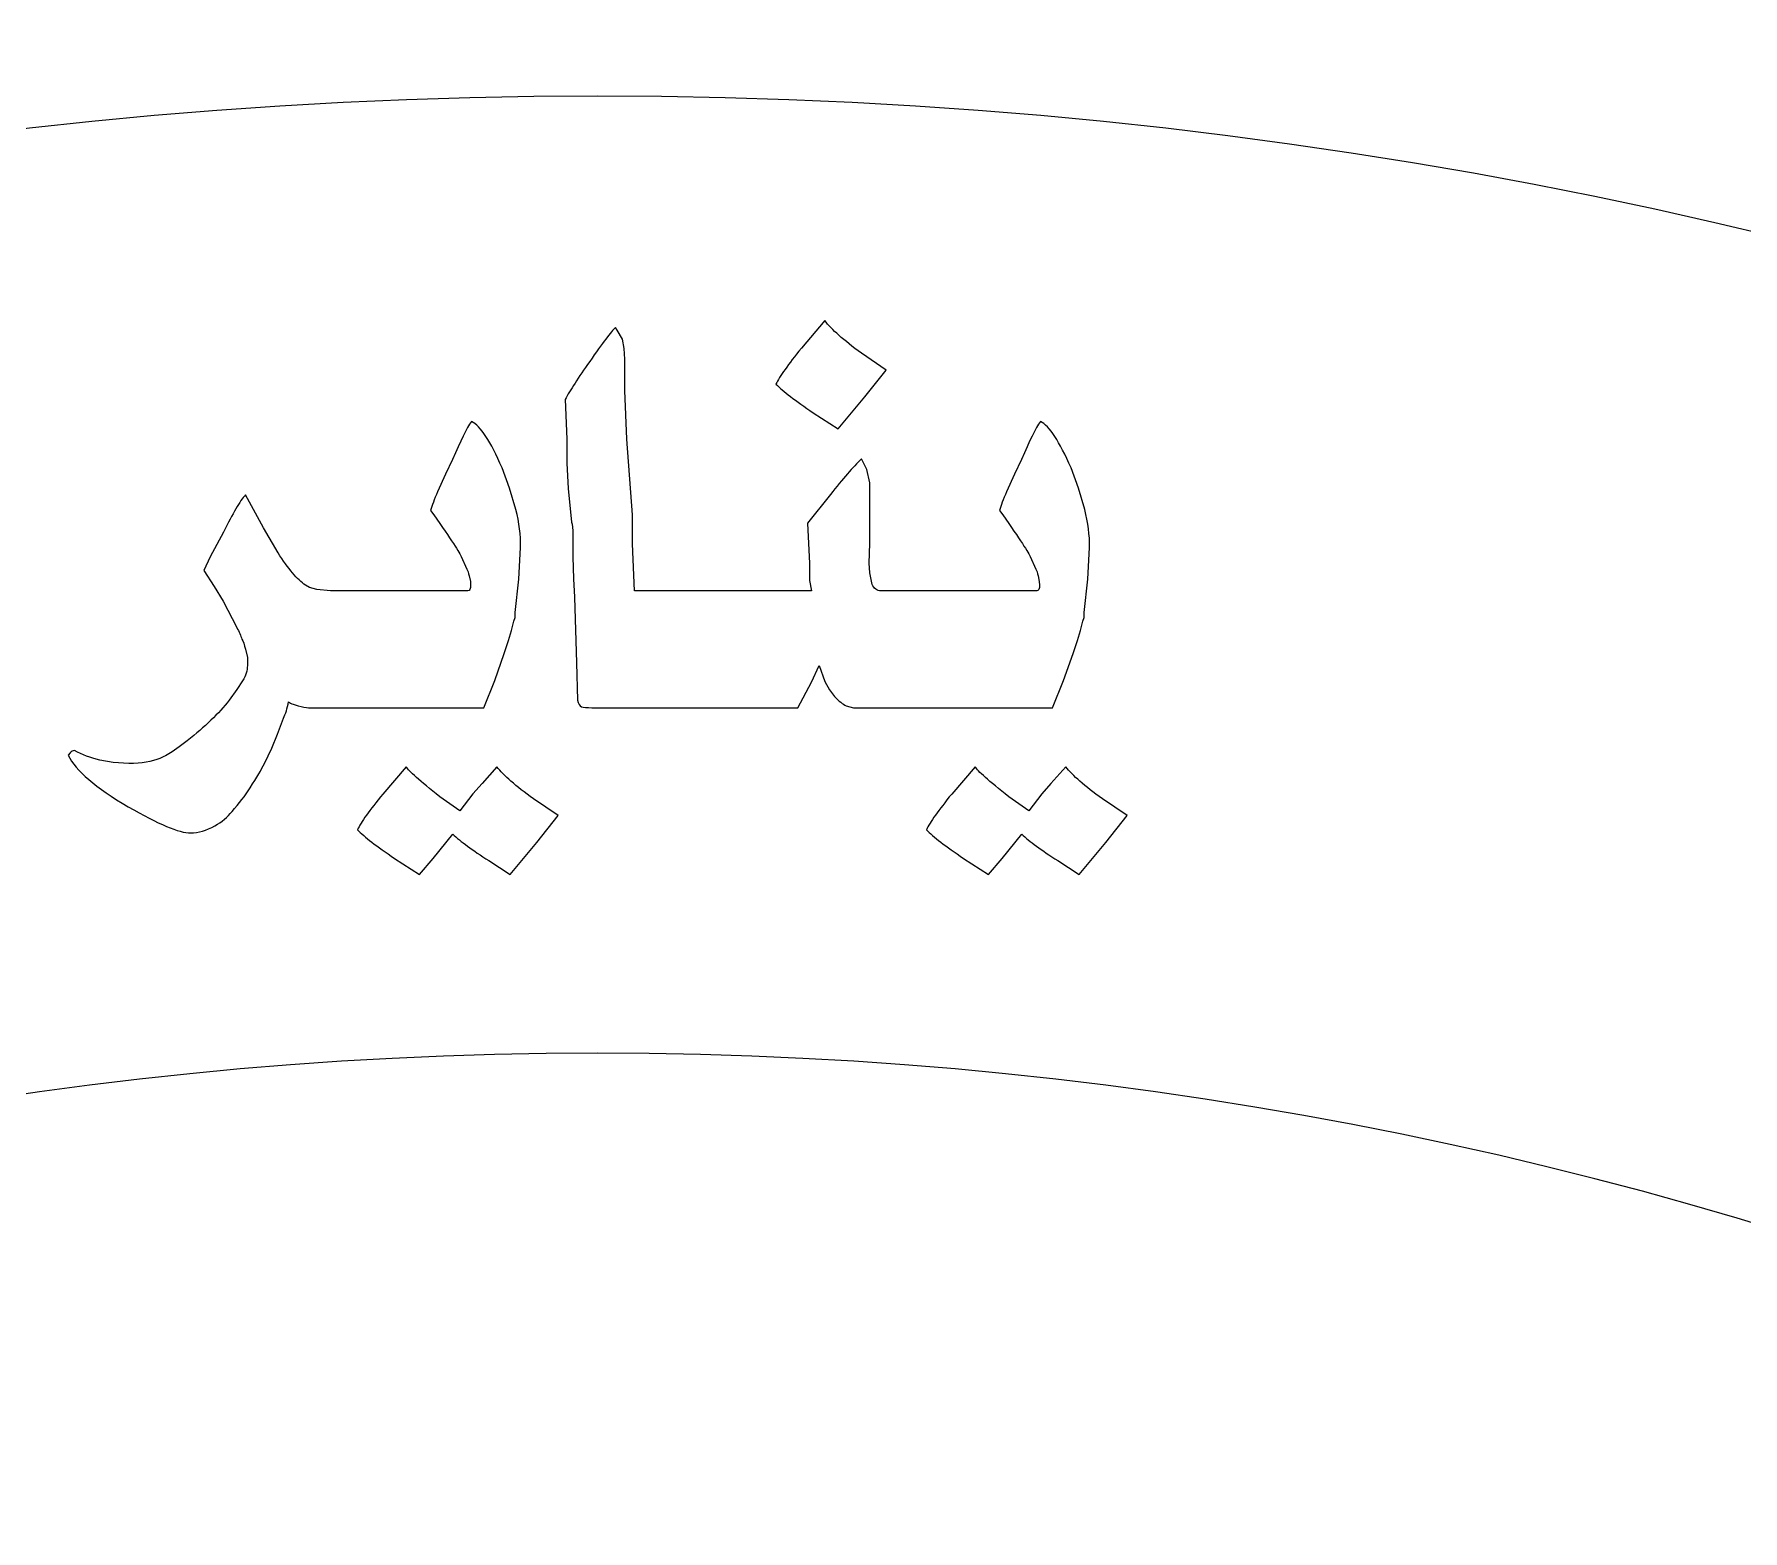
# Model space of a CAD drawing. Header units: millimetres. Extents: x -2159 to -1639, y -1602 to -453.
# Drawn here: x -1749.02 to -1724.93, y -835.24 to -814.14 of the extents above; entities that cross this region are included whole.
import ezdxf

# ---------------------------------------------------------------- set-up
doc = ezdxf.new("R2010")
doc.units = ezdxf.units.MM
doc.header["$MEASUREMENT"] = 0
doc.layers.add('Layer 1', color=7, linetype='Continuous')

msp = doc.modelspace()

# ---------------------------------------------------------------- linework, layer by layer
at = {"layer": 'Layer 1', "color": 250, "lineweight": 9}
for points, knots in [([(-1707.3702, -801.3175), (-1661.2961, -819.9329), (-1639.0364, -872.3735), (-1657.6515, -918.4475), (-1657.6515, -918.4475), (-1676.2666, -964.5215), (-1728.7073, -986.7814), (-1774.7816, -968.1663), (-1774.7816, -968.1663), (-1820.8557, -949.551), (-1843.1153, -897.1104), (-1824.5002, -851.0364), (-1824.5002, -851.0364), (-1805.8851, -804.9622), (-1753.4443, -782.7024), (-1707.3702, -801.3175)], [0, 0, 0, 0, 0.2, 0.2, 0.2, 0.2, 0.4, 0.4, 0.4, 0.4, 0.6, 0.6, 0.6, 0.6, 1, 1, 1, 1]), ([(-1712.4259, -813.8312), (-1673.2631, -829.6542), (-1654.3422, -874.2287), (-1670.1651, -913.3917), (-1670.1651, -913.3917), (-1685.988, -952.5545), (-1730.5627, -971.4753), (-1769.7257, -955.6525), (-1769.7257, -955.6525), (-1808.8886, -939.8299), (-1827.8095, -895.255), (-1811.9866, -856.0922), (-1811.9866, -856.0922), (-1796.1638, -816.9294), (-1751.5891, -798.0085), (-1712.4259, -813.8312)], [0, 0, 0, 0, 0.2, 0.2, 0.2, 0.2, 0.4, 0.4, 0.4, 0.4, 0.6, 0.6, 0.6, 0.6, 1, 1, 1, 1]), ([(-1741.0758, -815.0107), (-1702.5641, -815.0107), (-1671.3443, -846.2304), (-1671.3443, -884.742), (-1671.3443, -884.742), (-1671.3443, -923.2538), (-1702.5641, -954.4732), (-1741.0758, -954.4732), (-1741.0758, -954.4732), (-1779.5876, -954.4732), (-1810.8074, -923.2538), (-1810.8074, -884.742), (-1810.8074, -884.742), (-1810.8074, -846.2304), (-1779.5876, -815.0107), (-1741.0758, -815.0107)], [0, 0, 0, 0, 0.2, 0.2, 0.2, 0.2, 0.4, 0.4, 0.4, 0.4, 0.6, 0.6, 0.6, 0.6, 1, 1, 1, 1]), ([(-1734.1412, -821.3744), (-1734.1412, -821.3744), (-1734.1672, -821.8243), (-1734.1672, -821.8243), (-1734.1672, -821.8243), (-1734.1672, -821.8243), (-1734.2205, -822.2928), (-1734.2205, -822.2928), (-1734.2205, -822.2928), (-1734.2205, -822.2928), (-1734.2205, -822.3644), (-1734.2205, -822.3644), (-1734.2205, -822.3644), (-1734.2205, -822.3644), (-1734.2389, -822.4131), (-1734.2389, -822.4131), (-1734.2389, -822.4131), (-1734.2389, -822.4131), (-1734.2709, -822.5473), (-1734.2709, -822.5473), (-1734.2709, -822.5473), (-1734.2709, -822.5473), (-1734.3106, -822.6893), (-1734.3106, -822.6893), (-1734.3106, -822.6893), (-1734.3106, -822.6893), (-1734.3732, -822.8723), (-1734.3732, -822.8723), (-1734.3732, -822.8723), (-1734.3732, -822.8723), (-1734.5074, -823.2521), (-1734.5074, -823.2521), (-1734.5074, -823.2521), (-1734.5074, -823.2521), (-1734.6629, -823.635), (-1734.6629, -823.635), (-1734.6629, -823.635), (-1734.6629, -823.635), (-1736.3699, -823.635), (-1736.3699, -823.635), (-1736.3699, -823.635), (-1736.3699, -823.635), (-1736.4339, -823.635), (-1736.4339, -823.635), (-1736.4339, -823.635), (-1736.4339, -823.635), (-1737.3462, -823.635), (-1737.3462, -823.635), (-1737.3462, -823.635), (-1737.3462, -823.635), (-1737.4682, -823.635), (-1737.4682, -823.635), (-1737.4682, -823.635), (-1737.4682, -823.635), (-1737.5734, -823.6075), (-1737.5734, -823.6075), (-1737.5734, -823.6075), (-1737.6208, -823.5863), (-1737.6756, -823.5435), (-1737.7368, -823.4778), (-1737.7368, -823.4778), (-1737.7368, -823.4778), (-1737.8084, -823.3832), (-1737.8084, -823.3832), (-1737.8084, -823.3832), (-1737.8084, -823.3832), (-1737.8725, -823.2659), (-1737.8725, -823.2659), (-1737.8725, -823.2659), (-1737.8725, -823.2659), (-1737.9518, -823.0401), (-1737.9518, -823.0401), (-1737.9518, -823.0401), (-1737.9518, -823.0401), (-1738.0602, -823.2765), (-1738.0602, -823.2765), (-1738.0602, -823.2765), (-1738.0602, -823.2765), (-1738.2522, -823.635), (-1738.2522, -823.635), (-1738.2522, -823.635), (-1738.2522, -823.635), (-1739.0728, -823.635), (-1739.0728, -823.635), (-1739.0728, -823.635), (-1739.0728, -823.635), (-1739.1248, -823.635), (-1739.1248, -823.635), (-1739.1248, -823.635), (-1739.1248, -823.635), (-1741.1566, -823.635), (-1741.1566, -823.635), (-1741.1566, -823.635), (-1741.2283, -823.635), (-1741.277, -823.6303), (-1741.3045, -823.6213), (-1741.3045, -823.6213), (-1741.3305, -823.612), (-1741.3488, -823.5817), (-1741.3581, -823.5283), (-1741.3581, -823.5283), (-1741.3581, -823.5283), (-1741.3717, -823.005), (-1741.3717, -823.005), (-1741.3717, -823.005), (-1741.3717, -823.005), (-1741.402, -822.0761), (-1741.402, -822.0761), (-1741.402, -822.0761), (-1741.402, -822.0761), (-1741.416, -821.8167), (-1741.416, -821.8167), (-1741.416, -821.8167), (-1741.416, -821.8167), (-1741.4252, -821.5086), (-1741.4252, -821.5086), (-1741.4252, -821.5086), (-1741.4252, -821.5086), (-1741.4252, -821.4475), (-1741.4252, -821.4475), (-1741.4252, -821.4475), (-1741.4252, -821.4475), (-1741.4252, -821.3926), (-1741.4252, -821.3926), (-1741.4252, -821.3926), (-1741.4252, -821.3926), (-1741.4252, -821.2049), (-1741.4252, -821.2049), (-1741.4252, -821.2049), (-1741.4252, -821.1135), (-1741.4312, -821.0511), (-1741.4449, -821.0174), (-1741.4449, -821.0174), (-1741.4449, -821.0174), (-1741.4921, -820.5444), (-1741.4921, -820.5444), (-1741.4921, -820.5444), (-1741.4921, -820.5444), (-1741.5074, -820.1877), (-1741.5074, -820.1877), (-1741.5074, -820.1877), (-1741.5074, -820.1877), (-1741.5074, -819.8474), (-1741.5074, -819.8474), (-1741.5074, -819.8474), (-1741.5074, -819.8474), (-1741.5349, -819.2892), (-1741.5349, -819.2892), (-1741.5349, -819.2892), (-1741.4631, -819.1594), (-1741.3473, -818.981), (-1741.1871, -818.7538), (-1741.1871, -818.7538), (-1741.0071, -818.4913), (-1740.8851, -818.3311), (-1740.8225, -818.2718), (-1740.8225, -818.2718), (-1740.8225, -818.2718), (-1740.7981, -818.3114), (-1740.7981, -818.3114), (-1740.7981, -818.3114), (-1740.7981, -818.3114), (-1740.7263, -818.4364), (-1740.7263, -818.4364), (-1740.7263, -818.4364), (-1740.7263, -818.4364), (-1740.7021, -818.5707), (-1740.7021, -818.5707), (-1740.7021, -818.5707), (-1740.7021, -818.5707), (-1740.6928, -818.7217), (-1740.6928, -818.7217), (-1740.6928, -818.7217), (-1740.6928, -818.7217), (-1740.6928, -818.946), (-1740.6928, -818.946), (-1740.6928, -818.946), (-1740.6928, -818.946), (-1740.6928, -819.164), (-1740.6928, -819.164), (-1740.6928, -819.164), (-1740.6928, -819.164), (-1740.6654, -819.8504), (-1740.6654, -819.8504), (-1740.6654, -819.8504), (-1740.6654, -819.8504), (-1740.583, -820.9167), (-1740.583, -820.9167), (-1740.583, -820.9167), (-1740.583, -820.9167), (-1740.583, -821.1318), (-1740.583, -821.1318), (-1740.583, -821.1318), (-1740.583, -821.1318), (-1740.583, -821.3225), (-1740.583, -821.3225), (-1740.583, -821.3225), (-1740.583, -821.3225), (-1740.5557, -821.9875), (-1740.5557, -821.9875), (-1740.5557, -821.9875), (-1740.5557, -821.9875), (-1739.1248, -821.9875), (-1739.1248, -821.9875), (-1739.1248, -821.9875), (-1739.1248, -821.9875), (-1739.0728, -821.9875), (-1739.0728, -821.9875), (-1739.0728, -821.9875), (-1739.0728, -821.9875), (-1738.0615, -821.9875), (-1738.0615, -821.9875), (-1738.0615, -821.9875), (-1738.0615, -821.9875), (-1738.0905, -821.8396), (-1738.0905, -821.8396), (-1738.0905, -821.8396), (-1738.0905, -821.8396), (-1738.0905, -821.6032), (-1738.0905, -821.6032), (-1738.0905, -821.6032), (-1738.0905, -821.6032), (-1738.1181, -821.0328), (-1738.1181, -821.0328), (-1738.1181, -821.0328), (-1738.1181, -821.0328), (-1737.7946, -820.627), (-1737.7946, -820.627), (-1737.7946, -820.627), (-1737.6222, -820.4087), (-1737.4758, -820.2425), (-1737.3554, -820.1266), (-1737.3554, -820.1266), (-1737.3554, -820.1266), (-1737.2836, -820.2745), (-1737.2836, -820.2745), (-1737.2836, -820.2745), (-1737.2836, -820.2745), (-1737.2394, -820.4652), (-1737.2394, -820.4652), (-1737.2394, -820.4652), (-1737.2394, -820.4652), (-1737.2394, -820.7337), (-1737.2394, -820.7337), (-1737.2394, -820.7337), (-1737.2394, -820.7337), (-1737.2394, -821.0555), (-1737.2394, -821.0555), (-1737.2394, -821.0555), (-1737.2394, -821.0555), (-1737.2394, -821.3179), (-1737.2394, -821.3179), (-1737.2394, -821.3179), (-1737.2394, -821.3179), (-1737.2485, -821.5986), (-1737.2485, -821.5986), (-1737.2485, -821.5986), (-1737.2485, -821.5986), (-1737.2394, -821.7328), (-1737.2394, -821.7328), (-1737.2394, -821.7328), (-1737.2394, -821.7328), (-1737.212, -821.8762), (-1737.212, -821.8762), (-1737.212, -821.8762), (-1737.1951, -821.9387), (-1737.1572, -821.9753), (-1737.1007, -821.9875), (-1737.1007, -821.9875), (-1737.1007, -821.9875), (-1736.4339, -821.9875), (-1736.4339, -821.9875), (-1736.4339, -821.9875), (-1736.4339, -821.9875), (-1736.3699, -821.9875), (-1736.3699, -821.9875), (-1736.3699, -821.9875), (-1736.3699, -821.9875), (-1734.8872, -821.9875), (-1734.8872, -821.9875), (-1734.8872, -821.9875), (-1734.8598, -821.9875), (-1734.8475, -821.9601), (-1734.8475, -821.9067), (-1734.8475, -821.9067), (-1734.8475, -821.9067), (-1734.8507, -821.8548), (-1734.8507, -821.8548), (-1734.8507, -821.8548), (-1734.8507, -821.8548), (-1734.8689, -821.774), (-1734.8689, -821.774), (-1734.8689, -821.774), (-1734.8749, -821.7358), (-1734.8857, -821.704), (-1734.9008, -821.681), (-1734.9008, -821.681), (-1734.9008, -821.681), (-1734.9802, -821.5025), (-1734.9802, -821.5025), (-1734.9802, -821.5025), (-1735.0169, -821.4232), (-1735.1602, -821.2067), (-1735.4106, -820.8527), (-1735.4106, -820.8527), (-1735.3921, -820.7856), (-1735.3585, -820.6971), (-1735.3113, -820.5903), (-1735.3113, -820.5903), (-1735.3113, -820.5903), (-1735.2, -820.3417), (-1735.2, -820.3417), (-1735.2, -820.3417), (-1735.2, -820.3417), (-1735.1022, -820.1373), (-1735.1022, -820.1373), (-1735.1022, -820.1373), (-1734.9908, -819.8734), (-1734.9026, -819.6934), (-1734.8338, -819.5987), (-1734.8338, -819.5987), (-1734.7088, -819.6613), (-1734.5654, -819.8795), (-1734.4036, -820.2547), (-1734.4036, -820.2547), (-1734.4036, -820.2547), (-1734.2968, -820.5401), (-1734.2968, -820.5401), (-1734.2968, -820.5401), (-1734.2968, -820.5401), (-1734.2086, -820.839), (-1734.2086, -820.839), (-1734.2086, -820.839), (-1734.1626, -821.0266), (-1734.1412, -821.2049), (-1734.1412, -821.3744)], [0, 0, 0, 0, 0.0117647, 0.0117647, 0.0117647, 0.0117647, 0.0235294, 0.0235294, 0.0235294, 0.0235294, 0.0352941, 0.0352941, 0.0352941, 0.0352941, 0.0470588, 0.0470588, 0.0470588, 0.0470588, 0.0588235, 0.0588235, 0.0588235, 0.0588235, 0.0705882, 0.0705882, 0.0705882, 0.0705882, 0.0823529, 0.0823529, 0.0823529, 0.0823529, 0.0941176, 0.0941176, 0.0941176, 0.0941176, 0.1058824, 0.1058824, 0.1058824, 0.1058824, 0.1176471, 0.1176471, 0.1176471, 0.1176471, 0.1294118, 0.1294118, 0.1294118, 0.1294118, 0.1411765, 0.1411765, 0.1411765, 0.1411765, 0.1529412, 0.1529412, 0.1529412, 0.1529412, 0.1647059, 0.1647059, 0.1647059, 0.1647059, 0.1764706, 0.1764706, 0.1764706, 0.1764706, 0.1882353, 0.1882353, 0.1882353, 0.1882353, 0.2, 0.2, 0.2, 0.2, 0.2117647, 0.2117647, 0.2117647, 0.2117647, 0.2235294, 0.2235294, 0.2235294, 0.2235294, 0.2352941, 0.2352941, 0.2352941, 0.2352941, 0.2470588, 0.2470588, 0.2470588, 0.2470588, 0.2588235, 0.2588235, 0.2588235, 0.2588235, 0.2705882, 0.2705882, 0.2705882, 0.2705882, 0.2823529, 0.2823529, 0.2823529, 0.2823529, 0.2941176, 0.2941176, 0.2941176, 0.2941176, 0.3058824, 0.3058824, 0.3058824, 0.3058824, 0.3176471, 0.3176471, 0.3176471, 0.3176471, 0.3294118, 0.3294118, 0.3294118, 0.3294118, 0.3411765, 0.3411765, 0.3411765, 0.3411765, 0.3529412, 0.3529412, 0.3529412, 0.3529412, 0.3647059, 0.3647059, 0.3647059, 0.3647059, 0.3764706, 0.3764706, 0.3764706, 0.3764706, 0.3882353, 0.3882353, 0.3882353, 0.3882353, 0.4, 0.4, 0.4, 0.4, 0.4117647, 0.4117647, 0.4117647, 0.4117647, 0.4235294, 0.4235294, 0.4235294, 0.4235294, 0.4352941, 0.4352941, 0.4352941, 0.4352941, 0.4470588, 0.4470588, 0.4470588, 0.4470588, 0.4588235, 0.4588235, 0.4588235, 0.4588235, 0.4705882, 0.4705882, 0.4705882, 0.4705882, 0.4823529, 0.4823529, 0.4823529, 0.4823529, 0.4941176, 0.4941176, 0.4941176, 0.4941176, 0.5058824, 0.5058824, 0.5058824, 0.5058824, 0.5176471, 0.5176471, 0.5176471, 0.5176471, 0.5294118, 0.5294118, 0.5294118, 0.5294118, 0.5411765, 0.5411765, 0.5411765, 0.5411765, 0.5529412, 0.5529412, 0.5529412, 0.5529412, 0.5647059, 0.5647059, 0.5647059, 0.5647059, 0.5764706, 0.5764706, 0.5764706, 0.5764706, 0.5882353, 0.5882353, 0.5882353, 0.5882353, 0.6, 0.6, 0.6, 0.6, 0.6117647, 0.6117647, 0.6117647, 0.6117647, 0.6235294, 0.6235294, 0.6235294, 0.6235294, 0.6352941, 0.6352941, 0.6352941, 0.6352941, 0.6470588, 0.6470588, 0.6470588, 0.6470588, 0.6588235, 0.6588235, 0.6588235, 0.6588235, 0.6705882, 0.6705882, 0.6705882, 0.6705882, 0.6823529, 0.6823529, 0.6823529, 0.6823529, 0.6941176, 0.6941176, 0.6941176, 0.6941176, 0.7058824, 0.7058824, 0.7058824, 0.7058824, 0.7176471, 0.7176471, 0.7176471, 0.7176471, 0.7294118, 0.7294118, 0.7294118, 0.7294118, 0.7411765, 0.7411765, 0.7411765, 0.7411765, 0.7529412, 0.7529412, 0.7529412, 0.7529412, 0.7647059, 0.7647059, 0.7647059, 0.7647059, 0.7764706, 0.7764706, 0.7764706, 0.7764706, 0.7882353, 0.7882353, 0.7882353, 0.7882353, 0.8, 0.8, 0.8, 0.8, 0.8117647, 0.8117647, 0.8117647, 0.8117647, 0.8235294, 0.8235294, 0.8235294, 0.8235294, 0.8352941, 0.8352941, 0.8352941, 0.8352941, 0.8470588, 0.8470588, 0.8470588, 0.8470588, 0.8588235, 0.8588235, 0.8588235, 0.8588235, 0.8705882, 0.8705882, 0.8705882, 0.8705882, 0.8823529, 0.8823529, 0.8823529, 0.8823529, 0.8941176, 0.8941176, 0.8941176, 0.8941176, 0.9058824, 0.9058824, 0.9058824, 0.9058824, 0.9176471, 0.9176471, 0.9176471, 0.9176471, 0.9294118, 0.9294118, 0.9294118, 0.9294118, 0.9411765, 0.9411765, 0.9411765, 0.9411765, 0.9529412, 0.9529412, 0.9529412, 0.9529412, 0.9647059, 0.9647059, 0.9647059, 0.9647059, 0.9764706, 0.9764706, 0.9764706, 0.9764706, 1, 1, 1, 1]), ([(-1737.0105, -818.8743), (-1737.0105, -818.8743), (-1737.3096, -819.2526), (-1737.3096, -819.2526), (-1737.3096, -819.2526), (-1737.3096, -819.2526), (-1737.6848, -819.7024), (-1737.6848, -819.7024), (-1737.6848, -819.7024), (-1737.6848, -819.7024), (-1738.0387, -819.4768), (-1738.0387, -819.4768), (-1738.0387, -819.4768), (-1738.2888, -819.3059), (-1738.4627, -819.1716), (-1738.5618, -819.0725), (-1738.5618, -819.0725), (-1738.5115, -818.9643), (-1738.3911, -818.7949), (-1738.2034, -818.5646), (-1738.2034, -818.5646), (-1738.2034, -818.5646), (-1737.8725, -818.1771), (-1737.8725, -818.1771), (-1737.8725, -818.1771), (-1737.7796, -818.3007), (-1737.6085, -818.4532), (-1737.3584, -818.6362), (-1737.3584, -818.6362), (-1737.3584, -818.6362), (-1737.0105, -818.8743), (-1737.0105, -818.8743)], [0, 0, 0, 0, 0.1111111, 0.1111111, 0.1111111, 0.1111111, 0.2222222, 0.2222222, 0.2222222, 0.2222222, 0.3333333, 0.3333333, 0.3333333, 0.3333333, 0.4444444, 0.4444444, 0.4444444, 0.4444444, 0.5555556, 0.5555556, 0.5555556, 0.5555556, 0.6666667, 0.6666667, 0.6666667, 0.6666667, 0.7777778, 0.7777778, 0.7777778, 0.7777778, 1, 1, 1, 1]), ([(-1744.3921, -823.635), (-1744.3921, -823.635), (-1744.4531, -823.635), (-1744.4531, -823.635), (-1744.4531, -823.635), (-1744.4531, -823.635), (-1745.1501, -823.635), (-1745.1501, -823.635), (-1745.1501, -823.635), (-1745.1867, -823.635), (-1745.2356, -823.6259), (-1745.2981, -823.609), (-1745.2981, -823.609), (-1745.2981, -823.609), (-1745.3653, -823.5877), (-1745.3653, -823.5877), (-1745.3653, -823.5877), (-1745.3941, -823.5755), (-1745.417, -823.5648), (-1745.4323, -823.5526), (-1745.4323, -823.5526), (-1745.449, -823.6442), (-1745.4734, -823.7219), (-1745.504, -823.7844), (-1745.504, -823.7844), (-1745.504, -823.7844), (-1745.588, -824.0072), (-1745.588, -824.0072), (-1745.588, -824.0072), (-1745.588, -824.0072), (-1745.6686, -824.2071), (-1745.6686, -824.2071), (-1745.6686, -824.2071), (-1745.6686, -824.2071), (-1745.7724, -824.4221), (-1745.7724, -824.4221), (-1745.7724, -824.4221), (-1745.8106, -824.5045), (-1745.8776, -824.6189), (-1745.9738, -824.7638), (-1745.9738, -824.7638), (-1746.0457, -824.8766), (-1746.1294, -824.988), (-1746.2287, -825.098), (-1746.2287, -825.098), (-1746.291, -825.1787), (-1746.3721, -825.2458), (-1746.4697, -825.2993), (-1746.4697, -825.2993), (-1746.59, -825.3678), (-1746.7028, -825.4015), (-1746.8097, -825.4015), (-1746.8097, -825.4015), (-1746.9745, -825.4015), (-1747.2689, -825.2778), (-1747.6913, -825.0323), (-1747.6913, -825.0323), (-1748.149, -824.7638), (-1748.4313, -824.5228), (-1748.5379, -824.3062), (-1748.5379, -824.3062), (-1748.5379, -824.3062), (-1748.5106, -824.2696), (-1748.5106, -824.2696), (-1748.5106, -824.2696), (-1748.4937, -824.2529), (-1748.4723, -824.2421), (-1748.4479, -824.239), (-1748.4479, -824.239), (-1748.3413, -824.2986), (-1748.2223, -824.3428), (-1748.0941, -824.3734), (-1748.0941, -824.3734), (-1748.0941, -824.3734), (-1747.902, -824.4083), (-1747.902, -824.4083), (-1747.902, -824.4083), (-1747.902, -824.4083), (-1747.6823, -824.4221), (-1747.6823, -824.4221), (-1747.6823, -824.4221), (-1747.5007, -824.4221), (-1747.3558, -824.3976), (-1747.2476, -824.3503), (-1747.2476, -824.3503), (-1747.1972, -824.3322), (-1747.1393, -824.3017), (-1747.0736, -824.2573), (-1747.0736, -824.2573), (-1747.0736, -824.2573), (-1746.9745, -824.1887), (-1746.9745, -824.1887), (-1746.9745, -824.1887), (-1746.9745, -824.1887), (-1746.8586, -824.1003), (-1746.8586, -824.1003), (-1746.8586, -824.1003), (-1746.613, -823.9066), (-1746.4164, -823.7173), (-1746.2668, -823.5313), (-1746.2668, -823.5313), (-1746.2668, -823.5313), (-1746.1599, -823.3803), (-1746.1599, -823.3803), (-1746.1599, -823.3803), (-1746.1599, -823.3803), (-1746.079, -823.2552), (-1746.079, -823.2552), (-1746.079, -823.2552), (-1746.0348, -823.1835), (-1746.012, -823.1118), (-1746.012, -823.0401), (-1746.012, -823.0401), (-1746.012, -823.0401), (-1746.012, -822.9914), (-1746.012, -822.9914), (-1746.012, -822.9914), (-1746.012, -822.9914), (-1746.012, -822.9272), (-1746.012, -822.9272), (-1746.012, -822.9272), (-1746.012, -822.9272), (-1746.0394, -822.8113), (-1746.0394, -822.8113), (-1746.0394, -822.8113), (-1746.0547, -822.7457), (-1746.0713, -822.6984), (-1746.0898, -822.6679), (-1746.0898, -822.6679), (-1746.1049, -822.6207), (-1746.1294, -822.5657), (-1746.1629, -822.5032), (-1746.1629, -822.5032), (-1746.1629, -822.5032), (-1746.3552, -822.131), (-1746.3552, -822.131), (-1746.3552, -822.131), (-1746.3552, -822.131), (-1746.4787, -821.9265), (-1746.4787, -821.9265), (-1746.4787, -821.9265), (-1746.4787, -821.9265), (-1746.6252, -821.7023), (-1746.6252, -821.7023), (-1746.6252, -821.7023), (-1746.6252, -821.7023), (-1746.5352, -821.5102), (-1746.5352, -821.5102), (-1746.5352, -821.5102), (-1746.5352, -821.5102), (-1746.3476, -821.1608), (-1746.3476, -821.1608), (-1746.3476, -821.1608), (-1746.2194, -820.8954), (-1746.1173, -820.72), (-1746.0394, -820.6331), (-1746.0394, -820.6331), (-1746.0394, -820.6331), (-1745.7831, -821.0983), (-1745.7831, -821.0983), (-1745.7831, -821.0983), (-1745.7831, -821.0983), (-1745.5787, -821.4507), (-1745.5787, -821.4507), (-1745.5787, -821.4507), (-1745.4383, -821.6779), (-1745.3087, -821.829), (-1745.1927, -821.9067), (-1745.1927, -821.9067), (-1745.1927, -821.9067), (-1745.1348, -821.9387), (-1745.1348, -821.9387), (-1745.1348, -821.9387), (-1745.1348, -821.9387), (-1745.0327, -821.9694), (-1745.0327, -821.9694), (-1745.0327, -821.9694), (-1745.0327, -821.9694), (-1744.839, -821.9875), (-1744.839, -821.9875), (-1744.839, -821.9875), (-1744.839, -821.9875), (-1744.4531, -821.9875), (-1744.4531, -821.9875), (-1744.4531, -821.9875), (-1744.4531, -821.9875), (-1744.3921, -821.9875), (-1744.3921, -821.9875), (-1744.3921, -821.9875), (-1744.3921, -821.9875), (-1742.9064, -821.9875), (-1742.9064, -821.9875), (-1742.9064, -821.9875), (-1742.8788, -821.9875), (-1742.8667, -821.9601), (-1742.8667, -821.9067), (-1742.8667, -821.9067), (-1742.8667, -821.9067), (-1742.8697, -821.8548), (-1742.8697, -821.8548), (-1742.8697, -821.8548), (-1742.8697, -821.8548), (-1742.888, -821.774), (-1742.888, -821.774), (-1742.888, -821.774), (-1742.8941, -821.7358), (-1742.9048, -821.704), (-1742.92, -821.681), (-1742.92, -821.681), (-1742.92, -821.681), (-1742.9993, -821.5025), (-1742.9993, -821.5025), (-1742.9993, -821.5025), (-1743.0361, -821.4232), (-1743.1794, -821.2067), (-1743.4294, -820.8527), (-1743.4294, -820.8527), (-1743.4111, -820.7856), (-1743.3776, -820.6971), (-1743.3304, -820.5903), (-1743.3304, -820.5903), (-1743.3304, -820.5903), (-1743.2191, -820.3417), (-1743.2191, -820.3417), (-1743.2191, -820.3417), (-1743.2191, -820.3417), (-1743.1215, -820.1373), (-1743.1215, -820.1373), (-1743.1215, -820.1373), (-1743.01, -819.8734), (-1742.9216, -819.6934), (-1742.8528, -819.5987), (-1742.8528, -819.5987), (-1742.7277, -819.6613), (-1742.5844, -819.8795), (-1742.4227, -820.2547), (-1742.4227, -820.2547), (-1742.4227, -820.2547), (-1742.3159, -820.5401), (-1742.3159, -820.5401), (-1742.3159, -820.5401), (-1742.3159, -820.5401), (-1742.2274, -820.839), (-1742.2274, -820.839), (-1742.2274, -820.839), (-1742.1817, -821.0266), (-1742.1606, -821.2049), (-1742.1606, -821.3744), (-1742.1606, -821.3744), (-1742.1606, -821.3744), (-1742.1863, -821.8243), (-1742.1863, -821.8243), (-1742.1863, -821.8243), (-1742.1863, -821.8243), (-1742.2397, -822.2928), (-1742.2397, -822.2928), (-1742.2397, -822.2928), (-1742.2397, -822.2928), (-1742.2397, -822.3644), (-1742.2397, -822.3644), (-1742.2397, -822.3644), (-1742.2397, -822.3644), (-1742.2582, -822.4131), (-1742.2582, -822.4131), (-1742.2582, -822.4131), (-1742.2582, -822.4131), (-1742.2901, -822.5473), (-1742.2901, -822.5473), (-1742.2901, -822.5473), (-1742.2901, -822.5473), (-1742.3296, -822.6893), (-1742.3296, -822.6893), (-1742.3296, -822.6893), (-1742.3296, -822.6893), (-1742.3921, -822.8723), (-1742.3921, -822.8723), (-1742.3921, -822.8723), (-1742.3921, -822.8723), (-1742.5265, -823.2521), (-1742.5265, -823.2521), (-1742.5265, -823.2521), (-1742.5265, -823.2521), (-1742.6819, -823.635), (-1742.6819, -823.635), (-1742.6819, -823.635), (-1742.6819, -823.635), (-1744.3921, -823.635), (-1744.3921, -823.635)], [0, 0, 0, 0, 0.0136986, 0.0136986, 0.0136986, 0.0136986, 0.0273973, 0.0273973, 0.0273973, 0.0273973, 0.0410959, 0.0410959, 0.0410959, 0.0410959, 0.0547945, 0.0547945, 0.0547945, 0.0547945, 0.0684932, 0.0684932, 0.0684932, 0.0684932, 0.0821918, 0.0821918, 0.0821918, 0.0821918, 0.0958904, 0.0958904, 0.0958904, 0.0958904, 0.109589, 0.109589, 0.109589, 0.109589, 0.1232877, 0.1232877, 0.1232877, 0.1232877, 0.1369863, 0.1369863, 0.1369863, 0.1369863, 0.1506849, 0.1506849, 0.1506849, 0.1506849, 0.1643836, 0.1643836, 0.1643836, 0.1643836, 0.1780822, 0.1780822, 0.1780822, 0.1780822, 0.1917808, 0.1917808, 0.1917808, 0.1917808, 0.2054795, 0.2054795, 0.2054795, 0.2054795, 0.2191781, 0.2191781, 0.2191781, 0.2191781, 0.2328767, 0.2328767, 0.2328767, 0.2328767, 0.2465753, 0.2465753, 0.2465753, 0.2465753, 0.260274, 0.260274, 0.260274, 0.260274, 0.2739726, 0.2739726, 0.2739726, 0.2739726, 0.2876712, 0.2876712, 0.2876712, 0.2876712, 0.3013699, 0.3013699, 0.3013699, 0.3013699, 0.3150685, 0.3150685, 0.3150685, 0.3150685, 0.3287671, 0.3287671, 0.3287671, 0.3287671, 0.3424658, 0.3424658, 0.3424658, 0.3424658, 0.3561644, 0.3561644, 0.3561644, 0.3561644, 0.369863, 0.369863, 0.369863, 0.369863, 0.3835616, 0.3835616, 0.3835616, 0.3835616, 0.3972603, 0.3972603, 0.3972603, 0.3972603, 0.4109589, 0.4109589, 0.4109589, 0.4109589, 0.4246575, 0.4246575, 0.4246575, 0.4246575, 0.4383562, 0.4383562, 0.4383562, 0.4383562, 0.4520548, 0.4520548, 0.4520548, 0.4520548, 0.4657534, 0.4657534, 0.4657534, 0.4657534, 0.4794521, 0.4794521, 0.4794521, 0.4794521, 0.4931507, 0.4931507, 0.4931507, 0.4931507, 0.5068493, 0.5068493, 0.5068493, 0.5068493, 0.5205479, 0.5205479, 0.5205479, 0.5205479, 0.5342466, 0.5342466, 0.5342466, 0.5342466, 0.5479452, 0.5479452, 0.5479452, 0.5479452, 0.5616438, 0.5616438, 0.5616438, 0.5616438, 0.5753425, 0.5753425, 0.5753425, 0.5753425, 0.5890411, 0.5890411, 0.5890411, 0.5890411, 0.6027397, 0.6027397, 0.6027397, 0.6027397, 0.6164384, 0.6164384, 0.6164384, 0.6164384, 0.630137, 0.630137, 0.630137, 0.630137, 0.6438356, 0.6438356, 0.6438356, 0.6438356, 0.6575342, 0.6575342, 0.6575342, 0.6575342, 0.6712329, 0.6712329, 0.6712329, 0.6712329, 0.6849315, 0.6849315, 0.6849315, 0.6849315, 0.6986301, 0.6986301, 0.6986301, 0.6986301, 0.7123288, 0.7123288, 0.7123288, 0.7123288, 0.7260274, 0.7260274, 0.7260274, 0.7260274, 0.739726, 0.739726, 0.739726, 0.739726, 0.7534247, 0.7534247, 0.7534247, 0.7534247, 0.7671233, 0.7671233, 0.7671233, 0.7671233, 0.7808219, 0.7808219, 0.7808219, 0.7808219, 0.7945205, 0.7945205, 0.7945205, 0.7945205, 0.8082192, 0.8082192, 0.8082192, 0.8082192, 0.8219178, 0.8219178, 0.8219178, 0.8219178, 0.8356164, 0.8356164, 0.8356164, 0.8356164, 0.8493151, 0.8493151, 0.8493151, 0.8493151, 0.8630137, 0.8630137, 0.8630137, 0.8630137, 0.8767123, 0.8767123, 0.8767123, 0.8767123, 0.890411, 0.890411, 0.890411, 0.890411, 0.9041096, 0.9041096, 0.9041096, 0.9041096, 0.9178082, 0.9178082, 0.9178082, 0.9178082, 0.9315068, 0.9315068, 0.9315068, 0.9315068, 0.9452055, 0.9452055, 0.9452055, 0.9452055, 0.9589041, 0.9589041, 0.9589041, 0.9589041, 0.9726027, 0.9726027, 0.9726027, 0.9726027, 1, 1, 1, 1]), ([(-1741.6325, -825.1573), (-1741.6325, -825.1573), (-1741.9314, -825.5357), (-1741.9314, -825.5357), (-1741.9314, -825.5357), (-1741.9314, -825.5357), (-1742.3067, -825.9857), (-1742.3067, -825.9857), (-1742.3067, -825.9857), (-1742.3067, -825.9857), (-1742.6104, -825.7919), (-1742.6104, -825.7919), (-1742.6104, -825.7919), (-1742.8407, -825.6424), (-1743.0084, -825.5189), (-1743.1167, -825.4197), (-1743.1167, -825.4197), (-1743.1167, -825.4197), (-1743.3928, -825.7614), (-1743.3928, -825.7614), (-1743.3928, -825.7614), (-1743.3928, -825.7614), (-1743.585, -825.9857), (-1743.585, -825.9857), (-1743.585, -825.9857), (-1743.585, -825.9857), (-1743.939, -825.7599), (-1743.939, -825.7599), (-1743.939, -825.7599), (-1744.1891, -825.5906), (-1744.3631, -825.4549), (-1744.4607, -825.3571), (-1744.4607, -825.3571), (-1744.4102, -825.2489), (-1744.2914, -825.081), (-1744.1037, -824.8523), (-1744.1037, -824.8523), (-1744.1037, -824.8523), (-1743.7728, -824.4678), (-1743.7728, -824.4678), (-1743.7728, -824.4678), (-1743.7407, -824.5274), (-1743.582, -824.6678), (-1743.2999, -824.8903), (-1743.2999, -824.8903), (-1743.2999, -824.8903), (-1743.0177, -825.0903), (-1743.0177, -825.0903), (-1743.0177, -825.0903), (-1743.0177, -825.0903), (-1742.8345, -824.8506), (-1742.8345, -824.8506), (-1742.8345, -824.8506), (-1742.8345, -824.8506), (-1742.7049, -824.7044), (-1742.7049, -824.7044), (-1742.7049, -824.7044), (-1742.7049, -824.7044), (-1742.4944, -824.4678), (-1742.4944, -824.4678), (-1742.4944, -824.4678), (-1742.4029, -824.5899), (-1742.2304, -824.7409), (-1741.9804, -824.9225), (-1741.9804, -824.9225), (-1741.9804, -824.9225), (-1741.6325, -825.1573), (-1741.6325, -825.1573)], [0, 0, 0, 0, 0.0555556, 0.0555556, 0.0555556, 0.0555556, 0.1111111, 0.1111111, 0.1111111, 0.1111111, 0.1666667, 0.1666667, 0.1666667, 0.1666667, 0.2222222, 0.2222222, 0.2222222, 0.2222222, 0.2777778, 0.2777778, 0.2777778, 0.2777778, 0.3333333, 0.3333333, 0.3333333, 0.3333333, 0.3888889, 0.3888889, 0.3888889, 0.3888889, 0.4444444, 0.4444444, 0.4444444, 0.4444444, 0.5, 0.5, 0.5, 0.5, 0.5555556, 0.5555556, 0.5555556, 0.5555556, 0.6111111, 0.6111111, 0.6111111, 0.6111111, 0.6666667, 0.6666667, 0.6666667, 0.6666667, 0.7222222, 0.7222222, 0.7222222, 0.7222222, 0.7777778, 0.7777778, 0.7777778, 0.7777778, 0.8333333, 0.8333333, 0.8333333, 0.8333333, 0.8888889, 0.8888889, 0.8888889, 0.8888889, 1, 1, 1, 1]), ([(-1733.6135, -825.1573), (-1733.6135, -825.1573), (-1733.9125, -825.5357), (-1733.9125, -825.5357), (-1733.9125, -825.5357), (-1733.9125, -825.5357), (-1734.2877, -825.9857), (-1734.2877, -825.9857), (-1734.2877, -825.9857), (-1734.2877, -825.9857), (-1734.5913, -825.7919), (-1734.5913, -825.7919), (-1734.5913, -825.7919), (-1734.8216, -825.6424), (-1734.9895, -825.5189), (-1735.0977, -825.4197), (-1735.0977, -825.4197), (-1735.0977, -825.4197), (-1735.3739, -825.7614), (-1735.3739, -825.7614), (-1735.3739, -825.7614), (-1735.3739, -825.7614), (-1735.566, -825.9857), (-1735.566, -825.9857), (-1735.566, -825.9857), (-1735.566, -825.9857), (-1735.92, -825.7599), (-1735.92, -825.7599), (-1735.92, -825.7599), (-1736.1701, -825.5906), (-1736.3439, -825.4549), (-1736.4416, -825.3571), (-1736.4416, -825.3571), (-1736.3912, -825.2489), (-1736.2722, -825.081), (-1736.0846, -824.8523), (-1736.0846, -824.8523), (-1736.0846, -824.8523), (-1735.7535, -824.4678), (-1735.7535, -824.4678), (-1735.7535, -824.4678), (-1735.7216, -824.5274), (-1735.563, -824.6678), (-1735.2808, -824.8903), (-1735.2808, -824.8903), (-1735.2808, -824.8903), (-1734.9985, -825.0903), (-1734.9985, -825.0903), (-1734.9985, -825.0903), (-1734.9985, -825.0903), (-1734.8156, -824.8506), (-1734.8156, -824.8506), (-1734.8156, -824.8506), (-1734.8156, -824.8506), (-1734.6858, -824.7044), (-1734.6858, -824.7044), (-1734.6858, -824.7044), (-1734.6858, -824.7044), (-1734.4753, -824.4678), (-1734.4753, -824.4678), (-1734.4753, -824.4678), (-1734.3838, -824.5899), (-1734.2115, -824.7409), (-1733.9613, -824.9225), (-1733.9613, -824.9225), (-1733.9613, -824.9225), (-1733.6135, -825.1573), (-1733.6135, -825.1573)], [0, 0, 0, 0, 0.0555556, 0.0555556, 0.0555556, 0.0555556, 0.1111111, 0.1111111, 0.1111111, 0.1111111, 0.1666667, 0.1666667, 0.1666667, 0.1666667, 0.2222222, 0.2222222, 0.2222222, 0.2222222, 0.2777778, 0.2777778, 0.2777778, 0.2777778, 0.3333333, 0.3333333, 0.3333333, 0.3333333, 0.3888889, 0.3888889, 0.3888889, 0.3888889, 0.4444444, 0.4444444, 0.4444444, 0.4444444, 0.5, 0.5, 0.5, 0.5, 0.5555556, 0.5555556, 0.5555556, 0.5555556, 0.6111111, 0.6111111, 0.6111111, 0.6111111, 0.6666667, 0.6666667, 0.6666667, 0.6666667, 0.7222222, 0.7222222, 0.7222222, 0.7222222, 0.7777778, 0.7777778, 0.7777778, 0.7777778, 0.8333333, 0.8333333, 0.8333333, 0.8333333, 0.8888889, 0.8888889, 0.8888889, 0.8888889, 1, 1, 1, 1]), ([(-1741.0758, -828.5071), (-1710.018, -828.5071), (-1684.8408, -853.6844), (-1684.8408, -884.7422), (-1684.8408, -884.7422), (-1684.8408, -915.7998), (-1710.018, -940.9771), (-1741.0758, -940.9771), (-1741.0758, -940.9771), (-1772.1336, -940.9771), (-1797.3109, -915.7998), (-1797.3109, -884.7422), (-1797.3109, -884.7422), (-1797.3109, -853.6844), (-1772.1336, -828.5071), (-1741.0758, -828.5071)], [0, 0, 0, 0, 0.2, 0.2, 0.2, 0.2, 0.4, 0.4, 0.4, 0.4, 0.6, 0.6, 0.6, 0.6, 1, 1, 1, 1])]:
    msp.add_open_spline(points, degree=3, knots=knots, dxfattribs=at)

doc.saveas('drawing.dxf')
